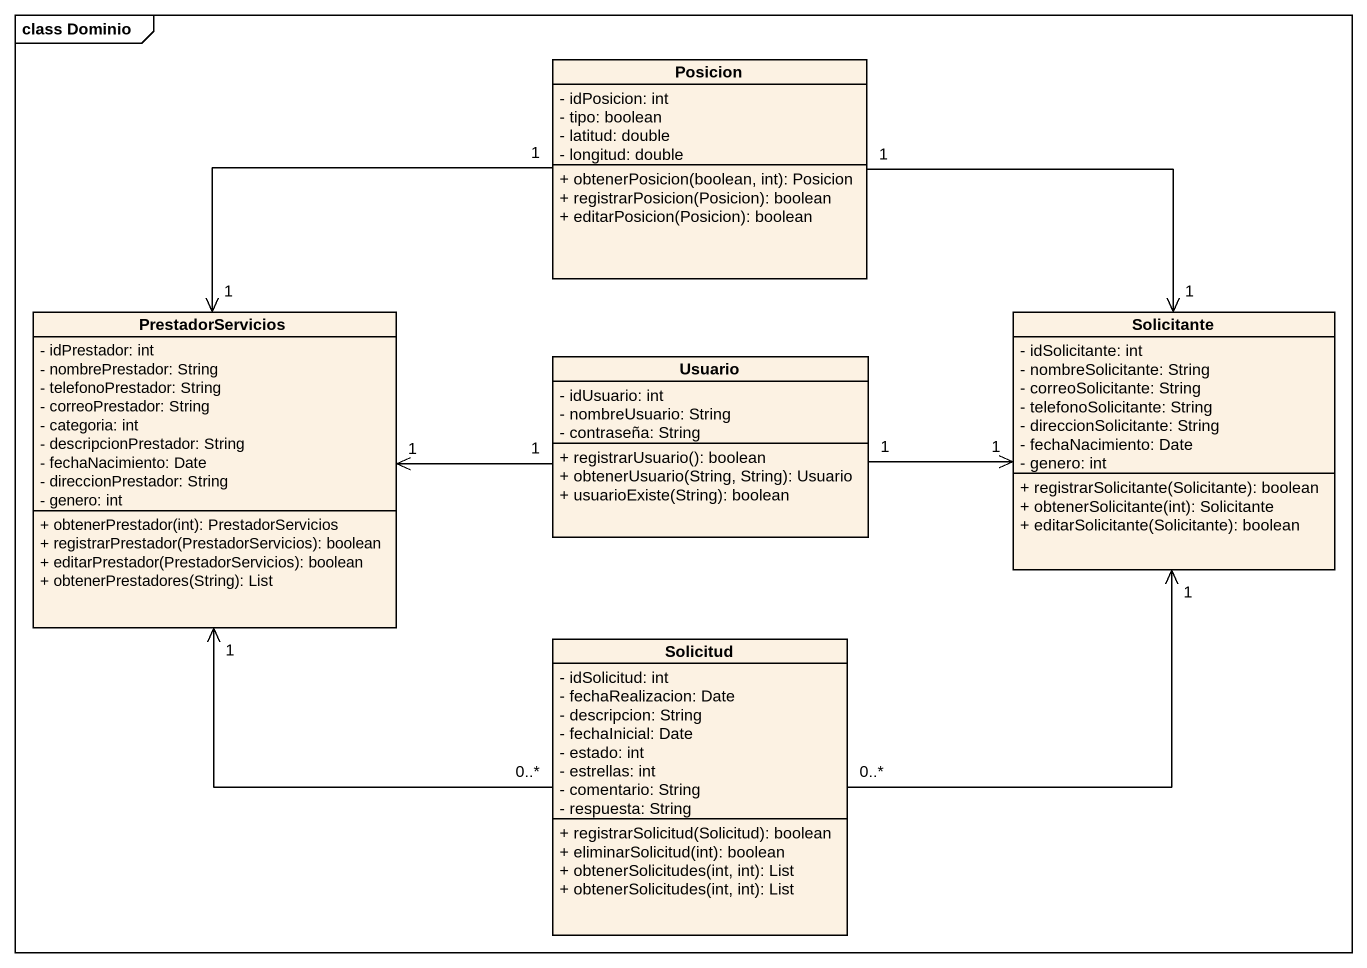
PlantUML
@startuml
mainframe class Dominio
hide circle
hide empty members
skinparam classAttributeIconSize 0
class Posicion {
  - idPosicion: int
  - tipo: boolean
  - latitud: double
  - longitud: double
  + obtenerPosicion(boolean, int): Posicion
  + registrarPosicion(Posicion): boolean
  + editarPosicion(Posicion): boolean
}
class PrestadorServicios {
  - idPrestador: int
  - nombrePrestador: String
  - telefonoPrestador: String
  - correoPrestador: String
  - categoria: int
  - descripcionPrestador: String
  - fechaNacimiento: Date
  - direccionPrestador: String
  - genero: int
  + obtenerPrestador(int): PrestadorServicios
  + registrarPrestador(PrestadorServicios): boolean
  + editarPrestador(PrestadorServicios): boolean
  + obtenerPrestadores(String): List
}
class Solicitante {
  - idSolicitante: int
  - nombreSolicitante: String
  - correoSolicitante: String
  - telefonoSolicitante: String
  - direccionSolicitante: String
  - fechaNacimiento: Date
  - genero: int
  + registrarSolicitante(Solicitante): boolean
  + obtenerSolicitante(int): Solicitante
  + editarSolicitante(Solicitante): boolean
}
class Usuario {
  - idUsuario: int
  - nombreUsuario: String
  - contraseña: String
  + registrarUsuario(): boolean
  + obtenerUsuario(String, String): Usuario
  + usuarioExiste(String): boolean
}
class Solicitud {
  - idSolicitud: int
  - fechaRealizacion: Date
  - descripcion: String
  - fechaInicial: Date
  - estado: int
  - estrellas: int
  - comentario: String
  - respuesta: String
  + registrarSolicitud(Solicitud): boolean
  + eliminarSolicitud(int): boolean
  + obtenerSolicitudes(int, int): List
  + obtenerSolicitudes(int, int): List
}
Posicion "1" --> "1" PrestadorServicios
Posicion "1" -right-> "1" Solicitante
Usuario "1" -left-> "1" PrestadorServicios
Usuario "1" -right-> "1" Solicitante
Solicitud "0..*" -up-> "1" PrestadorServicios
Solicitud "0..*" -up-> "1" Solicitante
@enduml
